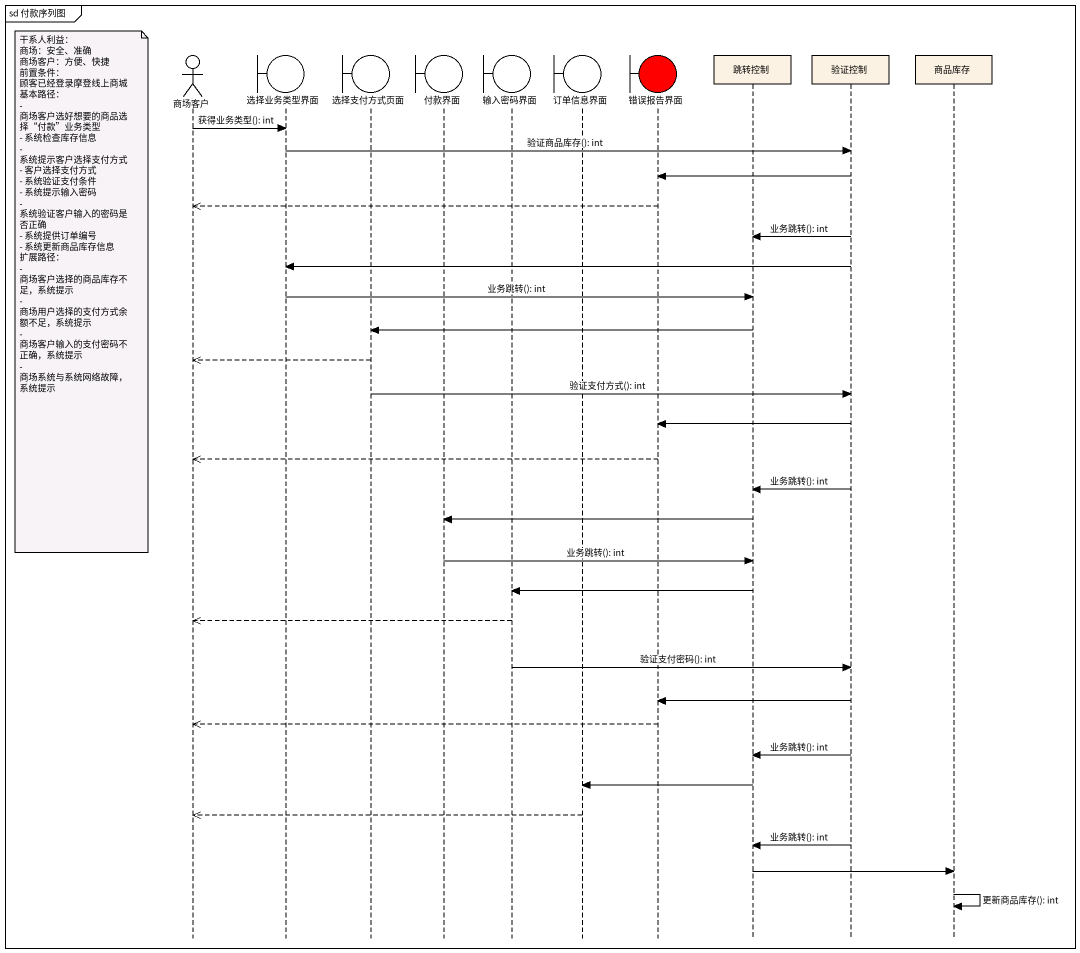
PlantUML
@startuml
mainframe sd 付款序列图
hide footbox
actor 商场客户
boundary 选择业务类型界面
boundary 选择支付方式页面
boundary 付款界面
boundary 输入密码界面
boundary 订单信息界面
boundary 错误报告界面 #FF0000
participant 跳转控制
participant 验证控制
participant 商品库存

商场客户 -> 选择业务类型界面 : 获得业务类型(): int
选择业务类型界面 -> 验证控制 : 验证商品库存(): int
验证控制 -> 错误报告界面
错误报告界面 -->> 商场客户
验证控制 -> 跳转控制 : 业务跳转(): int
验证控制 -> 选择业务类型界面
note left of 商场客户
  干系人利益：
  商场：安全、准确
  商场客户：方便、快捷
  前置条件：
  顾客已经登录摩登线上商城
  基本路径：
  - 商场客户选好想要的商品选择“付款”业务类型
  - 系统检查库存信息
  - 系统提示客户选择支付方式
  - 客户选择支付方式
  - 系统验证支付条件
  - 系统提示输入密码
  - 系统验证客户输入的密码是否正确
  - 系统提供订单编号
  - 系统更新商品库存信息
  扩展路径：
  - 商场客户选择的商品库存不足，系统提示
  - 商场用户选择的支付方式余额不足，系统提示
  - 商场客户输入的支付密码不正确，系统提示
  - 商场系统与系统网络故障，系统提示
end note
选择业务类型界面 -> 跳转控制 : 业务跳转(): int
跳转控制 -> 选择支付方式页面
选择支付方式页面 -->> 商场客户
选择支付方式页面 -> 验证控制 : 验证支付方式(): int
验证控制 -> 错误报告界面
错误报告界面 -->> 商场客户
验证控制 -> 跳转控制 : 业务跳转(): int
跳转控制 -> 付款界面
付款界面 -> 跳转控制 : 业务跳转(): int
跳转控制 -> 输入密码界面
输入密码界面 -->> 商场客户
输入密码界面 -> 验证控制 : 验证支付密码(): int
验证控制 -> 错误报告界面
错误报告界面 -->> 商场客户
验证控制 -> 跳转控制 : 业务跳转(): int
跳转控制 -> 订单信息界面
订单信息界面 -->> 商场客户
验证控制 -> 跳转控制 : 业务跳转(): int
跳转控制 -> 商品库存
商品库存 -> 商品库存 : 更新商品库存(): int
@enduml
